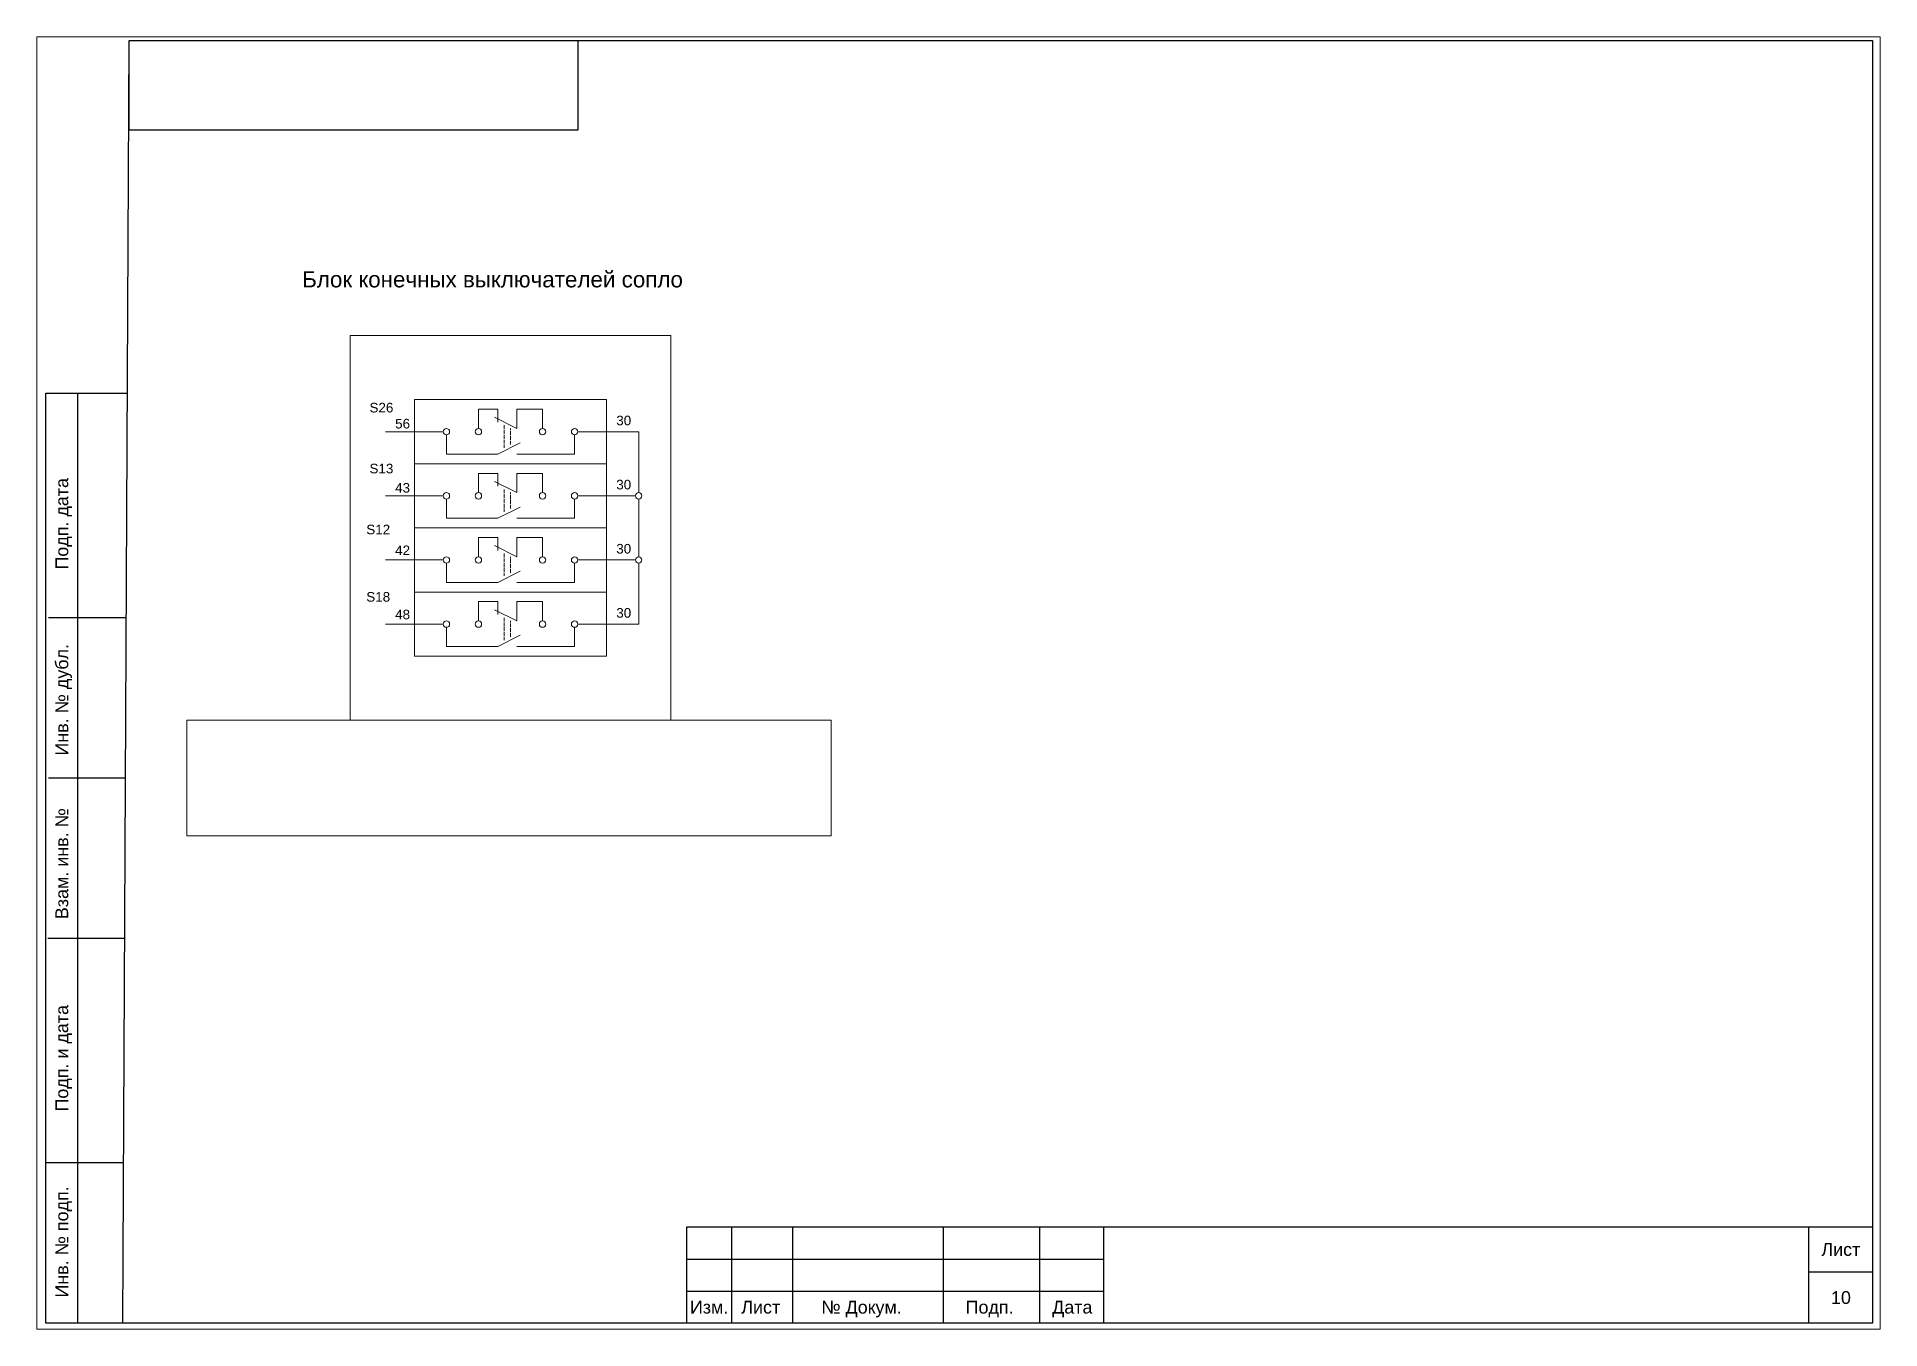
# Paper-space layout 'Лист9' of a CAD drawing. Header units: millimetres. Extents: x 0 to 288, y 0 to 202.
# The model-space entities are those that its viewports show. They can reach past a viewport. Long polylines and large blocks are cut down to what shows.
import ezdxf

# ---------------------------------------------------------------- set-up
doc = ezdxf.new("R2010")
doc.units = ezdxf.units.MM
doc.linetypes.add('ACAD_ISO02W100', pattern=[15, 12, -3])
doc.layers.add('Аппаратура', color=7, linetype='Continuous', lineweight=20)
doc.layers.add('Рамки', color=7, linetype='Continuous', lineweight=25)
doc.styles.get("Standard").update_dxf_attribs({"font": 'arial.ttf'})

msp = doc.modelspace()

# ---------------------------------------------------------------- hatches: boundary and pattern name
at = {"layer": 'Аппаратура'}
h = msp.add_hatch(dxfattribs=at)
h.set_pattern_fill('ANGLE')
h.set_pattern_definition([(0, (-5, 5), (0, 6.985), [5.08, -1.905]), (90, (-5, 5), (-6.985, 4e-16), [5.08, -1.905])])
h.paths.add_polyline_path([(2726, 3445, 1), (2724, 3445, 1)])

# ---------------------------------------------------------------- linework, layer by layer
for p, q in [((2727.5, 3437.5), (2724.5, 3437.5)), ((2724.5, 3437.5), (2724.5, 3434.5)), ((2727.5, 3437.5), (2727.5, 3435.5)), ((2730.5, 3437.5), (2730.5, 3434.5)), ((2730.5, 3437.5), (2733.5, 3437.5)), ((2734.5, 3437.5), (2733.5, 3437.5)), ((2734.5, 3434.5), (2734.5, 3437.5)), ((2710, 3434), (2719, 3434)), ((2719.5, 3433.5), (2719.5, 3430.5)), ((2730.5, 3434.5), (2727, 3436.25)), ((2739.5, 3433.5), (2739.5, 3430.5)), ((2740, 3434), (2749.5, 3434)), ((2749.5, 3434), (2749.5, 3424.5)), ((2731, 3432.25), (2727.5, 3430.5)), ((2719.5, 3430.5), (2724.5, 3430.5)), ((2727.5, 3430.5), (2724.5, 3430.5)), ((2730.5, 3430.5), (2733.5, 3430.5)), ((2739.5, 3430.5), (2733.5, 3430.5)), ((2727.5, 3427.5), (2724.5, 3427.5)), ((2724.5, 3427.5), (2724.5, 3424.5)), ((2730.5, 3424.5), (2727, 3426.25)), ((2727.5, 3427.5), (2727.5, 3425.5)), ((2730.5, 3427.5), (2730.5, 3424.5)), ((2730.5, 3427.5), (2733.5, 3427.5)), ((2734.5, 3427.5), (2733.5, 3427.5)), ((2734.5, 3424.5), (2734.5, 3427.5)), ((2710, 3424), (2719, 3424)), ((2719.5, 3423.5), (2719.5, 3420.5)), ((2731, 3422.25), (2727.5, 3420.5)), ((2739.5, 3423.5), (2739.5, 3420.5)), ((2749, 3424), (2740, 3424)), ((2749.5, 3423.5), (2749.5, 3414.5)), ((2719.5, 3420.5), (2724.5, 3420.5)), ((2727.5, 3420.5), (2724.5, 3420.5)), ((2730.5, 3420.5), (2733.5, 3420.5)), ((2739.5, 3420.5), (2733.5, 3420.5)), ((2727.5, 3417.5), (2724.5, 3417.5)), ((2724.5, 3417.5), (2724.5, 3414.5)), ((2730.5, 3414.5), (2727, 3416.25)), ((2727.5, 3417.5), (2727.5, 3415.5)), ((2730.5, 3417.5), (2730.5, 3414.5)), ((2730.5, 3417.5), (2733.5, 3417.5)), ((2734.5, 3417.5), (2733.5, 3417.5)), ((2734.5, 3414.5), (2734.5, 3417.5)), ((2710, 3414), (2719, 3414)), ((2719.5, 3413.5), (2719.5, 3410.5)), ((2739.5, 3413.5), (2739.5, 3410.5)), ((2749, 3414), (2740, 3414)), ((2749.5, 3413.5), (2749.5, 3404)), ((2719.5, 3410.5), (2724.5, 3410.5)), ((2727.5, 3410.5), (2724.5, 3410.5)), ((2731, 3412.25), (2727.5, 3410.5)), ((2730.5, 3410.5), (2733.5, 3410.5)), ((2739.5, 3410.5), (2733.5, 3410.5)), ((2727.5, 3407.5), (2724.5, 3407.5)), ((2724.5, 3407.5), (2724.5, 3404.5)), ((2730.5, 3404.5), (2727, 3406.25)), ((2727.5, 3407.5), (2727.5, 3405.5)), ((2730.5, 3407.5), (2730.5, 3404.5)), ((2730.5, 3407.5), (2733.5, 3407.5)), ((2734.5, 3407.5), (2733.5, 3407.5)), ((2734.5, 3404.5), (2734.5, 3407.5)), ((2710, 3404), (2719, 3404)), ((2719.5, 3403.5), (2719.5, 3400.5)), ((2731, 3402.25), (2727.5, 3400.5)), ((2739.5, 3403.5), (2739.5, 3400.5)), ((2749.5, 3404), (2740, 3404)), ((2719.5, 3400.5), (2724.5, 3400.5)), ((2727.5, 3400.5), (2724.5, 3400.5)), ((2730.5, 3400.5), (2733.5, 3400.5)), ((2739.5, 3400.5), (2733.5, 3400.5))]:
    msp.add_line(p, q, dxfattribs=at)
at = {"layer": 'Аппаратура', "linetype": 'ACAD_ISO02W100', "ltscale": 0.05}
for p, q in [((2728.5, 3435), (2728.5, 3431.5)), ((2729.5, 3432), (2729.5, 3434.5)), ((2728.5, 3425), (2728.5, 3421.5)), ((2729.5, 3422), (2729.5, 3424.5)), ((2728.5, 3415), (2728.5, 3411.5)), ((2729.5, 3412), (2729.5, 3414.5)), ((2728.5, 3405), (2728.5, 3401.5)), ((2729.5, 3402), (2729.5, 3404.5))]:
    msp.add_line(p, q, dxfattribs=at)
at = {"layer": 'Аппаратура'}
for points in [[(2704.5, 3449), (2754.5, 3449), (2754.5, 3389), (2704.5, 3389)], [(2714.5, 3439), (2744.5, 3439), (2744.5, 3429), (2714.5, 3429)], [(2714.5, 3429), (2744.5, 3429), (2744.5, 3419), (2714.5, 3419)], [(2714.5, 3419), (2744.5, 3419), (2744.5, 3409), (2714.5, 3409)], [(2714.5, 3409), (2744.5, 3409), (2744.5, 3399), (2714.5, 3399)], [(2679, 3389), (2779.5, 3389), (2779.5, 3371), (2679, 3371)]]:
    msp.add_lwpolyline(points, close=True, dxfattribs=at)
for centre in [(2719.5, 3434), (2724.5, 3434), (2734.5, 3434), (2739.5, 3434), (2719.5, 3424), (2724.5, 3424), (2734.5, 3424), (2739.5, 3424), (2749.5, 3424), (2719.5, 3414), (2724.5, 3414), (2734.5, 3414), (2739.5, 3414), (2749.5, 3414), (2719.5, 3404), (2724.5, 3404), (2734.5, 3404), (2739.5, 3404)]:
    msp.add_circle(centre, 0.5, dxfattribs=at)
at = {"layer": 'Рамки'}
for p, q in [((2669, 3295), (2670, 3495)), ((2670, 3495), (2942, 3495)), ((2942, 3495), (2942, 3295)), ((2657, 3440), (2669.72, 3440)), ((2657, 3295), (2657, 3440)), ((2662, 3295), (2662, 3440)), ((2669.42, 3405), (2657.42, 3405)), ((2669.42, 3380), (2657.42, 3380)), ((2669.3, 3355), (2657.3, 3355)), ((2669.12, 3320), (2657.12, 3320)), ((2669.12, 3320), (2657.12, 3320)), ((2669.12, 3320), (2657.12, 3320)), ((2764, 3310), (2764, 3295)), ((2773.5, 3310), (2773.5, 3295)), ((2797, 3310), (2797, 3295)), ((2812, 3310), (2812, 3295)), ((2932, 3310), (2932, 3295)), ((2757, 3305), (2822, 3305)), ((2932, 3303), (2942, 3303)), ((2757, 3300), (2822, 3300)), ((2669, 3295), (2657, 3295)), ((2942, 3295), (2669, 3295))]:
    msp.add_line(p, q, dxfattribs=at)
for points in [[(2670, 3495), (2740, 3495), (2740, 3481), (2670, 3481)], [(2757, 3295), (2757, 3310), (2942, 3310), (2942, 3295)], [(2757, 3310), (2822, 3310), (2822, 3295), (2757, 3295)]]:
    msp.add_lwpolyline(points, close=True, dxfattribs=at)

# ---------------------------------------------------------------- texts
at = {"layer": 'Аппаратура'}
for s, height, p in [('Блок конечных выключателей сопло', 2.5, (2697, 3456.5)), ('S26', 1.5, (2707.5, 3437)), ('30', 1.5, (2746, 3435)), ('56', 1.5, (2711.5, 3434.5)), ('S13', 1.5, (2707.5, 3427.5)), ('43', 1.5, (2711.5, 3424.5)), ('30', 1.5, (2746, 3425)), ('S12', 1.5, (2707, 3418)), ('42', 1.5, (2711.5, 3414.75)), ('30', 1.5, (2746, 3415)), ('S18', 1.5, (2707, 3407.5)), ('48', 1.5, (2711.5, 3404.75)), ('30', 1.5, (2746, 3405))]:
    msp.add_text(s, height=height, dxfattribs=at).set_placement(p)
at = {"layer": 'Рамки'}
for s, p in [('Подп. дата', (2660.5, 3412.5)), ('Инв. № дубл.', (2660.5, 3383.5)), ('Взам. инв. №', (2660.5, 3358)), ('Подп. и дата', (2660.5, 3328)), ('Инв. № подп.', (2660.5, 3299))]:
    msp.add_text(s, height=2, rotation=90, dxfattribs=at).set_placement(p)
for s, p in [('Лист', (2934, 3305.5)), ('Изм.', (2757.5, 3296.5)), ('Лист', (2765.5, 3296.5)), ('№ Докум.', (2778, 3296.5)), ('Подп.', (2800.5, 3296.5)), ('Дата', (2814, 3296.5)), ('10', (2935.5, 3298))]:
    msp.add_text(s, height=2, dxfattribs=at).set_placement(p)

psp = doc.layouts.new('Лист9')

# ---------------------------------------------------------------- viewports
at = {"layer": 'Аппаратура'}
psp.add_viewport(center=(143.73, 100.9), size=(287.56, 201.4781), view_center_point=(2799.39, 3394.82), view_height=201.4781, dxfattribs=at)

doc.saveas('drawing.dxf')
